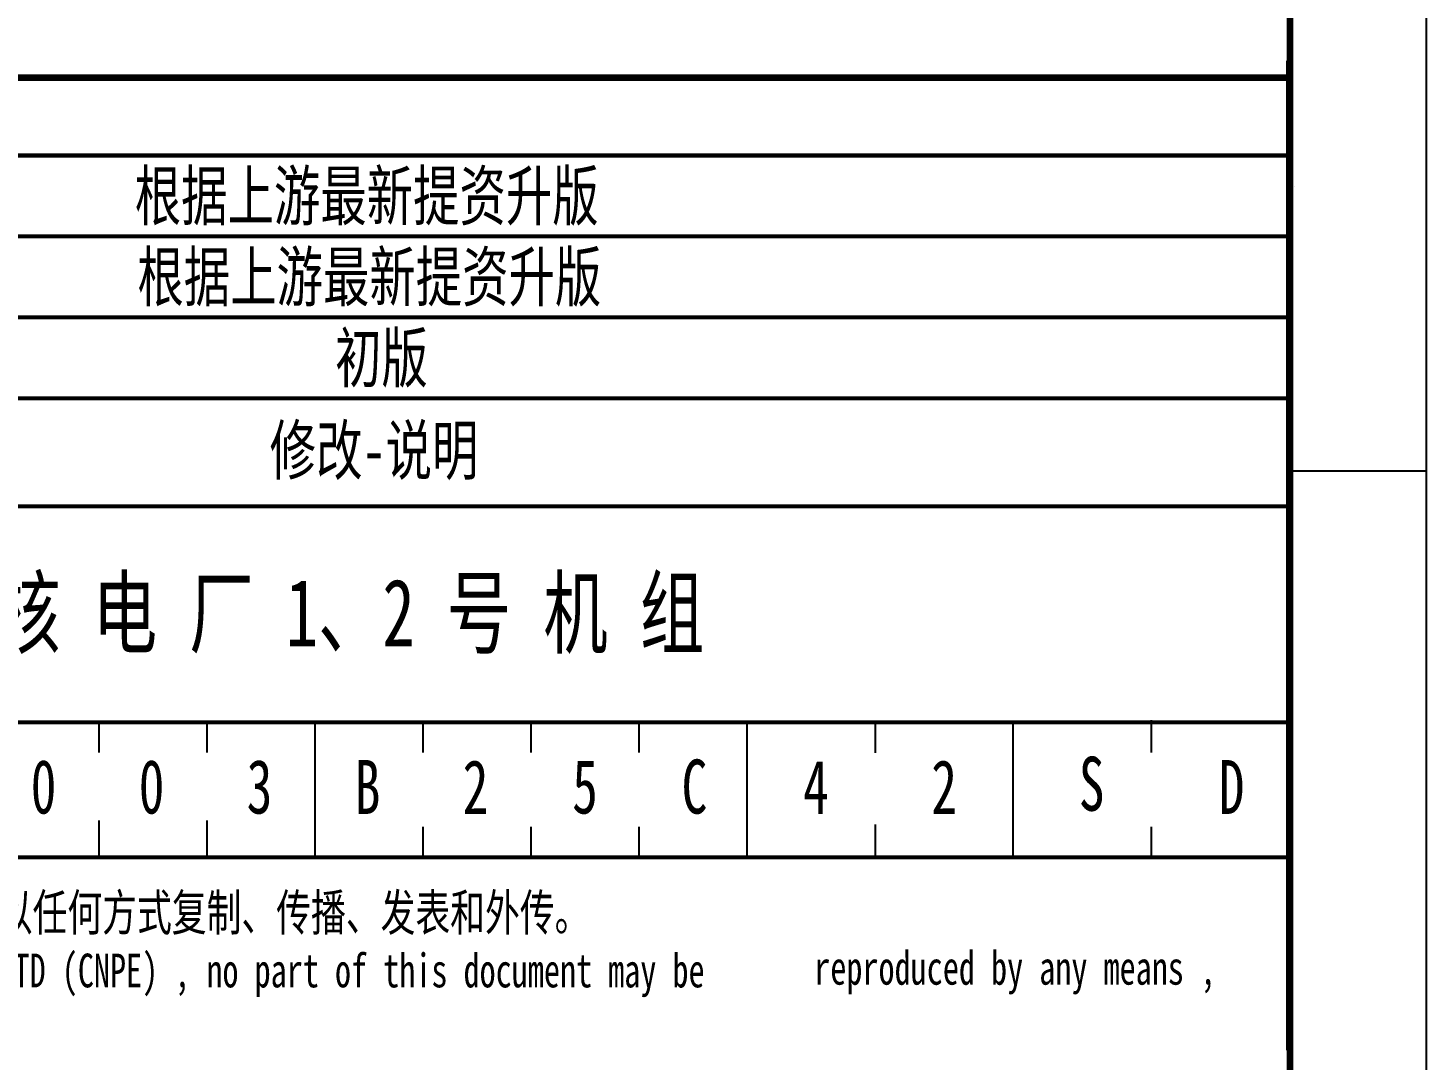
# Model space of a CAD drawing. Extents: x -249712 to 323108, y -93352 to -30277.
# Drawn here: x -140427 to -132660, y -88179 to -82444 of the extents above; entities that cross this region are included whole.
import ezdxf

# ---------------------------------------------------------------- set-up
doc = ezdxf.new("R2010")
doc.units = 0
doc.layers.get('0').update_dxf_attribs({"linetype": 'CONTINUOUS'})
doc.layers.add('1', color=7, linetype='CONTINUOUS')
doc.styles.add('宋体', font='', dxfattribs={"width": 0.7})
doc.styles.get('宋体').set_extended_font_data('SimSun')

msp = doc.modelspace()

# ---------------------------------------------------------------- linework, layer by layer
msp.add_lwpolyline([(-221834.7, -30277.5), (-132659.7, -30277.5), (-132659.7, -93352.5), (-221834.7, -93352.5)], close=True)
at = {"color": 4, "flags": 128}
for points in [[(-132659.7, -30277.5), (-132659.7, -93352.5)], [(-133409.7, -84905.6), (-132659.7, -84905.6)]]:
    msp.add_lwpolyline(points, dxfattribs=at)
at = {"color": 4, "const_width": 37.5}
msp.add_lwpolyline([(-219959.7, -31027.5), (-133415.7, -31027.5), (-133415.7, -92602.5), (-219959.7, -92602.5)], close=True, dxfattribs=at)
at = {"layer": '1', "color": 2}
for p, q in [((-133430.5, -88124.3), (-133430.5, -82626.5)), ((-133415.7, -88098.3), (-133415.7, -82720.3)), ((-133390.4, -83327.2), (-133390.4, -83327.2)), ((-133390.4, -83327.2), (-133390.4, -83327.2)), ((-133390.4, -83327.2), (-133390.4, -83327.2)), ((-133390.4, -83327.2), (-133390.4, -83327.2)), ((-134185.2, -86470.3), (-134185.2, -86289.6)), ((-140030.5, -86470.3), (-140030.5, -86302.5)), ((-139430.5, -86470.3), (-139430.5, -86302.5)), ((-138830.5, -87052.5), (-138830.5, -86302.5)), ((-138230.5, -86470.3), (-138230.5, -86302.5)), ((-137630.5, -86470.3), (-137630.5, -86302.5)), ((-137030.5, -86470.3), (-137030.5, -86302.5)), ((-136430.5, -87052.5), (-136430.5, -86302.5)), ((-135718.8, -86471), (-135718.8, -86302.5)), ((-134953.7, -87057), (-134953.7, -86307)), ((-140030.5, -87052.5), (-140030.5, -86848.8)), ((-139430.5, -87052.5), (-139430.5, -86848.8)), ((-138230.5, -87052.5), (-138230.5, -86882.6)), ((-137630.5, -87052.5), (-137630.5, -86882.6)), ((-137030.5, -87052.5), (-137030.5, -86882.6)), ((-135718.8, -87045.5), (-135718.8, -86869.6)), ((-134185.2, -87052.5), (-134185.2, -86882.6)), ((-133430.5, -87052.5), (-146930.5, -87052.5))]:
    msp.add_line(p, q, dxfattribs=at)
at = {"layer": '1'}
msp.add_line((-133424.5, -88124.3), (-133424.5, -82746.3), dxfattribs=at)
at = {"layer": '1', "color": 7}
msp.add_line((-133399.2, -83353.2), (-133399.2, -83353.2), dxfattribs=at)
msp.add_line((-133399.2, -83353.2), (-133399.2, -83353.2), dxfattribs=at)
msp.add_line((-133399.2, -83353.2), (-133399.2, -83353.2), dxfattribs=at)
msp.add_line((-133399.2, -83353.2), (-133399.2, -83353.2), dxfattribs=at)
at = {"layer": '1', "color": 2, "const_width": 37.5}
msp.add_lwpolyline([(-146915.7, -92602.5), (-133415.7, -92602.5), (-133415.7, -82720.3), (-146915.7, -82720.3)], close=True, dxfattribs=at)
at = {"layer": '1', "color": 2, "const_width": 22.5}
for points in [[(-146930.5, -83152.5), (-133430.5, -83152.5)], [(-146930.5, -83602.5), (-133430.5, -83602.5)], [(-146930.5, -84052.5), (-133430.5, -84052.5)], [(-146930.5, -84502.5), (-133430.5, -84502.5)], [(-146930.5, -85102.5), (-133430.5, -85102.5)], [(-146930.5, -86302.5), (-133430.5, -86302.5)], [(-146930.5, -87052.5), (-133430.5, -87052.5)], [(-146915.7, -87052.5), (-133415.7, -87052.5)]]:
    msp.add_lwpolyline(points, dxfattribs=at)

# ---------------------------------------------------------------- texts
at = {"color": 2, "style": '宋体', "width": 0.7}
msp.add_text('浙 江 金 七 门 核 电 厂 1、2 号 机 组', height=375, dxfattribs=at).set_placement((-143287, -85881))
at = {"color": 2, "linetype": 'Continuous', "char_height": 300, "attachment_point": 5, "style": '宋体'}
for s, insert in [('0', (-140340.3, -86661.7)), ('B', (-138540.3, -86661.7)), ('2', (-137940.3, -86661.7)), ('5', (-137332, -86661.7)), ('C', (-136724.4, -86661.7)), ('4', (-136049.4, -86661.7)), ('2', (-135336.9, -86661.7)), ('S', (-134517.4, -86646)), ('D', (-133740.3, -86661.7))]:
    msp.add_mtext_dynamic_manual_height_columns(s, width=507.008, gutter_width=75, heights=[0], dxfattribs=dict(at, insert=insert))
at = {"color": 1, "linetype": 'Continuous', "char_height": 300, "attachment_point": 5, "style": '宋体'}
for s, insert in [('0', (-139740.3, -86661.7)), ('3', (-139140.3, -86661.7))]:
    msp.add_mtext_dynamic_manual_height_columns(s, width=300, gutter_width=3, heights=[0], dxfattribs=dict(at, insert=insert))
at = {"layer": '1', "color": 6, "style": '宋体', "width": 0.7}
msp.add_text('根据上游最新提资升版', height=270, dxfattribs=at).set_placement((-139834, -83511.6))
at = {"layer": '1', "color": 2, "style": '宋体', "width": 0.7}
for s, p in [('根据上游最新提资升版', (-139819.1, -83961.6)), ('初版', (-138720.6, -84411.6)), ('修改-说明', (-139083.9, -84925.1))]:
    msp.add_text(s, height=270, dxfattribs=at).set_placement(p)
at = {"layer": '1', "color": 2, "ltscale": 0.8, "style": '宋体', "width": 0.7}
for s, height, p in [('本文件产权属中国核电工程有限公司（CNPE）所有，未经书面许可，不得以任何方式复制、传播、发表和外传。', 202.5, (-146780.6, -87460.5)), ('This document is the property of China Nuclear Power Engineering CO.,LTD (CNPE) , no part of this document may be', 187.5, (-146757, -87775.1)), ('reproduced by any means , ', 187.5, (-136058.6, -87760.1))]:
    msp.add_text(s, height=height, dxfattribs=at).set_placement(p)

doc.saveas('drawing.dxf')
